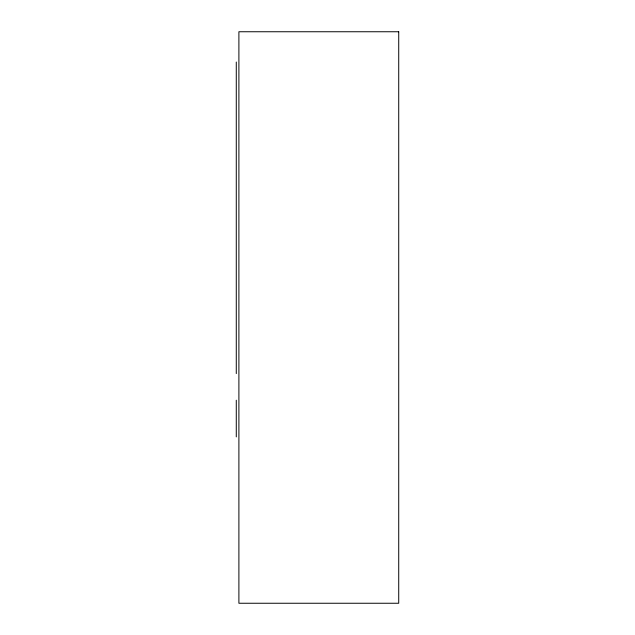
<?xml version="1.0" encoding="UTF-8"?>
<svg xmlns="http://www.w3.org/2000/svg" width="635" height="635" viewBox="0 0 635 635"><rect width="100%" height="100%" fill="white"/><g stroke="black" fill="none" stroke-linecap="round" stroke-linejoin="round"><path stroke-width="0.95" d="M236.276 62.032L236.276 373.602M236.276 400.209L236.276 436.896M398.724 31.75L238.895 31.75L238.895 603.25L398.724 603.25L398.724 31.75"/></g></svg>
